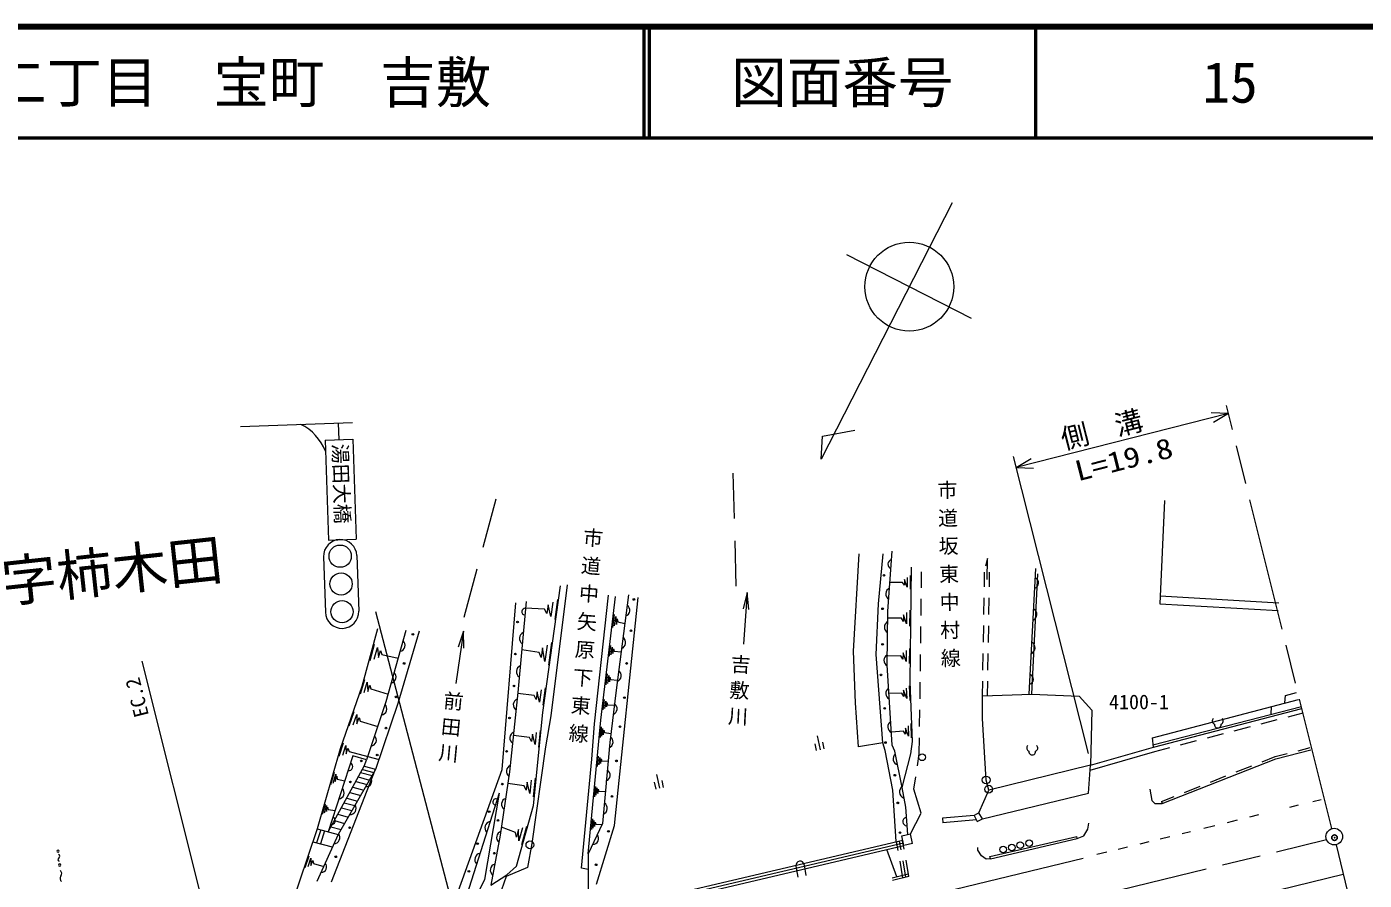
# Model space of a CAD drawing. Units: millimetres, scale not verified. Extents: x 40000 to 680000, y 20000 to 380000.
# Drawn here: x 453243 to 573572, y 303198 to 380000 of the extents above; entities that cross this region are included whole.
import ezdxf
from ezdxf.enums import TextEntityAlignment as Align

# ---------------------------------------------------------------- set-up
doc = ezdxf.new("R2010")
doc.units = ezdxf.units.MM
doc.header["$LTSCALE"] = 1000
doc.header["$PDMODE"] = 32
doc.header["$PDSIZE"] = 500
doc.linetypes.add('CHAIN', pattern=[18.5, 12, -1.5, 3.5, -1.5])
for name, color, linetype, lineweight in [('M-BGD', 7, 'Continuous', 13), ('M-BMK', 2, 'CHAIN', 13), ('M-BMK-SRVR', 3, 'Continuous', 13), ('M-STR-HTXT', 7, 'Continuous', 13), ('M-STR-STR1', 1, 'Continuous', 13), ('M-TTL', 2, 'Continuous', 140), ('M-TTL-LINE', 7, 'Continuous', 50)]:
    doc.layers.add(name, color=color, linetype=linetype, lineweight=lineweight)
for name, color, linetype in [('M-BGD-HTXT', 7, 'Continuous'), ('M-BMK-HTXT', 7, 'Continuous'), ('M-OTRS', 6, 'Continuous'), ('M-TTL-TXT', 7, 'Continuous')]:
    doc.layers.add(name, color=color, linetype=linetype)
doc.styles.add('@ＭＳ ゴシック', font='')
doc.styles.add('ＭＳ ゴシック', font='')
doc.styles.get('@ＭＳ ゴシック').set_extended_font_data('@MS Gothic')
doc.styles.get('ＭＳ ゴシック').set_extended_font_data('MS Gothic')

msp = doc.modelspace()

# ---------------------------------------------------------------- linework, layer by layer
at = {"layer": 'M-BGD'}
for p, q in [((472475, 344041), (482535, 344376)), ((481336, 342835), (481286, 344335)), ((480087, 342794), (482585, 342877)), ((480087, 342794), (480387, 333799)), ((482585, 342877), (482885, 333882)), ((516909, 335745), (516795, 339829)), ((494301, 333159), (495481, 337514)), ((555586, 337378), (555179, 328085)), ((480387, 333799), (482885, 333882)), ((517080, 329663), (516966, 333746)), ((479942, 332308), (480109, 327311)), ((482940, 332408), (483107, 327411)), ((527633, 323818), (528121, 332576)), ((529879, 328079), (530284, 332561)), ((530722, 327412), (531098, 332811)), ((539667, 332147), (539486, 331459)), ((539644, 330263), (539667, 332147)), ((492597, 326874), (493778, 331229)), ((532709, 321050), (532832, 331363)), ((533735, 329519), (533754, 330959)), ((539398, 329611), (539421, 330921)), ((539847, 329603), (539871, 330913)), ((543433, 319944), (544036, 331264)), ((499687, 318292), (501268, 329702)), ((501852, 329774), (500403, 318008)), ((532030, 330001), (530902, 329995)), ((532198, 329740), (532030, 330001)), ((532204, 330264), (532198, 329740)), ((532453, 329567), (532204, 330264)), ((532464, 330441), (532453, 329567)), ((532723, 330618), (532708, 329394)), ((543669, 319952), (544213, 330771)), ((504316, 317284), (505585, 328855)), ((504899, 317594), (506199, 328722)), ((506110, 308139), (508251, 328631)), ((507389, 328885), (506257, 320306)), ((518066, 329088), (517705, 327611)), ((518066, 329088), (517717, 324431)), ((518203, 327574), (518066, 329088)), ((533703, 327019), (533722, 328519)), ((539353, 327111), (539380, 328611)), ((539803, 327103), (539829, 328603)), ((555220, 328784), (565877, 328155)), ((493204, 294722), (484657, 327349)), ((496008, 313157), (497250, 328171)), ((498165, 328277), (497428, 320094)), ((499825, 327602), (498111, 327673)), ((500033, 327204), (499825, 327602)), ((500140, 327981), (500033, 327204)), ((500389, 326931), (500140, 327981)), ((500569, 328227), (500389, 326931)), ((500997, 328472), (500745, 326658)), ((529673, 323523), (529879, 328079)), ((530655, 322577), (530722, 327412)), ((532686, 327492), (532669, 326066)), ((555179, 328085), (565835, 327457)), ((505976, 325953), (506113, 327119)), ((506131, 326086), (506229, 326919)), ((506229, 326919), (506286, 326218)), ((506286, 326218), (506345, 326718)), ((506345, 326718), (506406, 326446)), ((506406, 326446), (507047, 326298)), ((531932, 326784), (530713, 326793)), ((532114, 326477), (531932, 326784)), ((532122, 327089), (532114, 326477)), ((532391, 326272), (532122, 327089)), ((532404, 327291), (532391, 326272)), ((539308, 324612), (539335, 326111)), ((539758, 324603), (539785, 326103)), ((484813, 325830), (483395, 320629)), ((487359, 325683), (485559, 319252)), ((486667, 319136), (488585, 325649)), ((492529, 325612), (491858, 320916)), ((492529, 325612), (492069, 324162)), ((492564, 324091), (492529, 325612)), ((533670, 324519), (533689, 326019)), ((484135, 322962), (484537, 324437)), ((484512, 323101), (484799, 324154)), ((484799, 324154), (484889, 323239)), ((484889, 323239), (485061, 323871)), ((485061, 323871), (485188, 323507)), ((499339, 323703), (497773, 323925)), ((499523, 323232), (499339, 323703)), ((499644, 324105), (499523, 323232)), ((499849, 322888), (499644, 324105)), ((500051, 324345), (499849, 322888)), ((500458, 324584), (500175, 322545)), ((505675, 323375), (505787, 324331)), ((505823, 323496), (505903, 324179)), ((505903, 324179), (505971, 323617)), ((505971, 323617), (506019, 324027)), ((506019, 324027), (506083, 323812)), ((506083, 323812), (506710, 323738)), ((527788, 319162), (527633, 323818)), ((532362, 323869), (532350, 322893)), ((532645, 324066), (532629, 322700)), ((485188, 323507), (486656, 323171)), ((530258, 315565), (529673, 323523)), ((531107, 315355), (530655, 322577)), ((531889, 323378), (530666, 323372)), ((532072, 323087), (531889, 323378)), ((532079, 323672), (532072, 323087)), ((532350, 322893), (532079, 323672)), ((533637, 322019), (533657, 323519)), ((539263, 322112), (539290, 323612)), ((539713, 322104), (539740, 323604)), ((505372, 320784), (505489, 321783)), ((505516, 320918), (505599, 321632)), ((505599, 321632), (505660, 321052)), ((505660, 321052), (505710, 321481)), ((505710, 321481), (505769, 321261)), ((483395, 320629), (481428, 315018)), ((483261, 319988), (483661, 321277)), ((483596, 320091), (483882, 321011)), ((483882, 321011), (483931, 320193)), ((483931, 320193), (484102, 320746)), ((484102, 320746), (484201, 320415)), ((484201, 320415), (485756, 319957)), ((497428, 320094), (496687, 312955)), ((499166, 320141), (499074, 319478)), ((499376, 319220), (499166, 320141)), ((499530, 320326), (499376, 319220)), ((499893, 320511), (499679, 318962)), ((506257, 320306), (505686, 315598)), ((505769, 321261), (506377, 321214)), ((532121, 320303), (532145, 319746)), ((532413, 319565), (532121, 320303)), ((532373, 320493), (532413, 319565)), ((532626, 320684), (532682, 319384)), ((532944, 315681), (532709, 321050)), ((533605, 319520), (533624, 321020)), ((539221, 319802), (539245, 321112)), ((539671, 319794), (539695, 321104)), ((566500, 319837), (567466, 320107)), ((485559, 319252), (483821, 314035)), ((484635, 313187), (486667, 319136)), ((498898, 319834), (497418, 319999)), ((499074, 319478), (498898, 319834)), ((505110, 318537), (505217, 319456)), ((505249, 318663), (505326, 319319)), ((505326, 319319), (505389, 318789)), ((505389, 318789), (505435, 319183)), ((505435, 319183), (505495, 318982)), ((505495, 318982), (506092, 318949)), ((528079, 315210), (527788, 319162)), ((531959, 320022), (530817, 319998)), ((532145, 319746), (531959, 320022)), ((539221, 319802), (543669, 319952)), ((539235, 317767), (539221, 319802)), ((543669, 319952), (547926, 319758)), ((547926, 319758), (549050, 318512)), ((554520, 316025), (567655, 319478)), ((566429, 319156), (566500, 319837)), ((482259, 317087), (482713, 318381)), ((482605, 317187), (482929, 318111)), ((482929, 318111), (482951, 317286)), ((482951, 317286), (483146, 317841)), ((483146, 317841), (483236, 317507)), ((498838, 309932), (499687, 318292)), ((500403, 318008), (499904, 315196)), ((533572, 317020), (533592, 318520)), ((539562, 312207), (539235, 317767)), ((549050, 318512), (548955, 313548)), ((554565, 315375), (567912, 318835)), ((554615, 315181), (567962, 318641)), ((565206, 318134), (565232, 318841)), ((566715, 317905), (568062, 318254)), ((483236, 317507), (484816, 317022)), ((499078, 316507), (498968, 315427)), ((499423, 316679), (499269, 315167)), ((503760, 305562), (504899, 317594)), ((504085, 314093), (504316, 317284)), ((504852, 316034), (504944, 317007)), ((504983, 316158), (505049, 316853)), ((505049, 316853), (505114, 316282)), ((505114, 316282), (505154, 316699)), ((505154, 316699), (505213, 316480)), ((505213, 316480), (505785, 316410)), ((532131, 316605), (531034, 316529)), ((532308, 316337), (532131, 316605)), ((532286, 316898), (532308, 316337)), ((532564, 316169), (532286, 316898)), ((532528, 317103), (532564, 316169)), ((532770, 317308), (532820, 316000)), ((561875, 316650), (563327, 317027)), ((564295, 317278), (565747, 317654)), ((481353, 314357), (481732, 315550)), ((481667, 314461), (481938, 315313)), ((481938, 315313), (481981, 314565)), ((498485, 316041), (497028, 316238)), ((498667, 315688), (498485, 316041)), ((498733, 316336), (498667, 315688)), ((498968, 315427), (498733, 316336)), ((505686, 315598), (505050, 308299)), ((524139, 315487), (524274, 314869)), ((524345, 316181), (524616, 314944)), ((524822, 315637), (524958, 315019)), ((530258, 315565), (528079, 315210)), ((530479, 314871), (530258, 315565)), ((531330, 314820), (531107, 315355)), ((532772, 314562), (532944, 315681)), ((533540, 314580), (533559, 316020)), ((554615, 315181), (554520, 316025)), ((557035, 315396), (558487, 315772)), ((559455, 316023), (560907, 316399)), ((481428, 315018), (479367, 307830)), ((482591, 314394), (480373, 307558)), ((481981, 314565), (482144, 315076)), ((482144, 315076), (482236, 314776)), ((482236, 314776), (483921, 314336)), ((483821, 314035), (482591, 314394)), ((483923, 314341), (484936, 314067)), ((499904, 315196), (498691, 306504)), ((503149, 304279), (504085, 314093)), ((504605, 313432), (504695, 314376)), ((504737, 313573), (504801, 314247)), ((504801, 314247), (504868, 313713)), ((504868, 313713), (504907, 314118)), ((504907, 314118), (504967, 313919)), ((531159, 311308), (530479, 314871)), ((532007, 311537), (531330, 314820)), ((532007, 311537), (532772, 314562)), ((533371, 313488), (533540, 314580)), ((548910, 313118), (554720, 314795)), ((548937, 313543), (554615, 315181)), ((554720, 314795), (556067, 315145)), ((555395, 310094), (565607, 314138)), ((564385, 313869), (565546, 314329)), ((565546, 314329), (566648, 314611)), ((565607, 314138), (568769, 314947)), ((567617, 314859), (568719, 315141)), ((480373, 307558), (483628, 313532)), ((480611, 311809), (480935, 312937)), ((480666, 303070), (484631, 313180)), ((481280, 307343), (484635, 313187)), ((483280, 312894), (484307, 312616)), ((483435, 313178), (484469, 312898)), ((483590, 313462), (484631, 313180)), ((483628, 313532), (483821, 314035)), ((492045, 302201), (496008, 313157)), ((496687, 312955), (495843, 307242)), ((504967, 313919), (505541, 313932)), ((548955, 313548), (539784, 311311)), ((548778, 311031), (548937, 313543)), ((562061, 312949), (563455, 313501)), ((480807, 311941), (481038, 312747)), ((481038, 312747), (481002, 312074)), ((481002, 312074), (481141, 312557)), ((481141, 312557), (481171, 312296)), ((481171, 312296), (481864, 312153)), ((482847, 312098), (483854, 311825)), ((483062, 312492), (484078, 312217)), ((497995, 311691), (496534, 311919)), ((498185, 311298), (497995, 311691)), ((498258, 312012), (498185, 311298)), ((498501, 311006), (498258, 312012)), ((498622, 312196), (498501, 311006)), ((498986, 312380), (498817, 310714)), ((509693, 312023), (509829, 311404)), ((509900, 312716), (510171, 311479)), ((510377, 312173), (510513, 311554)), ((533048, 311408), (533217, 312500)), ((539784, 311311), (539562, 312207)), ((557412, 311108), (558806, 311660)), ((559736, 312028), (561131, 312581)), ((482025, 310590), (482994, 310328)), ((482304, 311102), (483285, 310836)), ((482565, 311580), (483558, 311311)), ((495732, 311049), (492840, 301895)), ((495732, 311049), (494426, 303262)), ((504348, 310710), (504436, 311643)), ((504482, 310850), (504545, 311517)), ((504545, 311517), (504617, 310991)), ((504617, 310991), (504655, 311391)), ((504655, 311391), (504717, 311196)), ((504717, 311196), (505304, 311216)), ((531467, 306681), (531159, 311308)), ((532335, 309775), (532007, 311537)), ((533711, 309238), (533048, 311408)), ((538891, 309253), (539784, 311311)), ((539227, 308714), (548778, 311031)), ((554275, 311381), (554465, 310374)), ((555321, 310280), (556482, 310740)), ((568952, 310290), (569709, 310475)), ((479846, 309140), (480111, 310064)), ((480022, 309257), (480211, 309917)), ((480211, 309917), (480198, 309375)), ((480198, 309375), (480312, 309771)), ((480312, 309771), (480347, 309563)), ((480347, 309563), (480996, 309477)), ((481556, 309729), (482503, 309473)), ((481801, 310180), (482760, 309920)), ((497316, 304471), (498838, 309932)), ((532498, 307312), (532335, 309775)), ((538891, 309253), (538484, 309016)), ((539227, 308714), (538891, 309253)), ((554465, 310374), (554734, 310094)), ((554734, 310094), (555395, 310094)), ((555321, 310280), (555395, 310094)), ((566864, 309779), (567662, 309974)), ((480920, 308561), (481837, 308313)), ((481234, 309138), (482166, 308886)), ((505050, 308299), (503760, 305562)), ((504069, 307758), (504159, 308712)), ((504201, 307893), (504266, 308575)), ((504266, 308575), (504334, 308028)), ((504334, 308028), (504372, 308437)), ((504372, 308437), (504433, 308232)), ((504433, 308232), (505011, 308218)), ((504500, 302853), (506110, 308139)), ((532743, 307370), (533711, 309238)), ((538484, 309016), (535623, 308774)), ((535623, 308774), (535656, 308376)), ((538674, 308630), (535656, 308376)), ((538484, 309016), (538748, 308481)), ((538748, 308481), (539227, 308714)), ((548692, 307782), (548787, 308340)), ((559134, 307887), (560118, 308128)), ((561266, 308409), (562171, 308630)), ((563265, 308898), (564094, 309101)), ((479367, 307830), (474435, 293179)), ((479705, 307739), (479309, 306571)), ((479356, 303107), (481280, 307343)), ((479367, 307830), (481267, 307316)), ((480023, 307653), (479657, 306479)), ((480614, 308001), (481518, 307757)), ((495843, 307242), (494983, 302756)), ((497204, 307502), (495950, 307968)), ((497299, 307077), (497204, 307502)), ((497495, 307780), (497299, 307077)), ((497523, 306733), (497495, 307780)), ((497849, 307905), (497523, 306733)), ((498204, 308029), (497747, 306389)), ((539896, 305333), (547699, 307136)), ((539941, 305139), (547744, 306942)), ((547744, 306942), (547699, 307136)), ((547744, 306942), (548347, 307199)), ((548347, 307199), (548692, 307782)), ((555223, 306930), (556073, 307138)), ((557194, 307412), (557947, 307596)), ((478973, 306661), (480715, 306197)), ((498691, 306504), (498279, 304350)), ((531520, 303518), (530631, 305971)), ((538812, 305899), (538793, 306159)), ((539149, 305390), (538812, 305899)), ((549517, 305533), (550425, 305755)), ((551422, 306000), (552279, 306209)), ((553403, 306484), (554232, 306687)), ((478295, 304334), (478657, 305409)), ((478555, 304426), (478813, 305194)), ((478813, 305194), (478814, 304519)), ((478814, 304519), (478970, 304979)), ((478970, 304979), (479031, 304708)), ((479031, 304708), (479957, 304431)), ((496420, 303701), (497316, 304471)), ((503731, 294405), (548280, 305200)), ((503760, 305562), (503748, 304152)), ((539552, 305092), (539149, 305390)), ((539941, 305139), (539552, 305092)), ((539941, 305139), (539896, 305333)), ((494426, 303262), (493604, 301602)), ((496361, 303543), (494650, 298619)), ((494983, 302756), (496420, 303701)), ((498279, 304350), (496361, 303543)), ((503748, 304152), (503149, 304279)), ((503748, 304152), (503705, 300392)), ((506158, 287797), (571680, 303739))]:
    msp.add_line(p, q, dxfattribs=at)
for centre, radius in [((481441, 332358), 1000), ((481524, 329859), 1000), ((530363, 330637), 75), ((507864, 328462), 75), ((481608, 327361), 1000), ((530232, 327628), 75), ((497399, 326435), 75), ((487981, 325323), 75), ((507602, 325650), 75), ((530232, 324424), 75), ((487196, 322707), 75), ((497203, 323557), 75), ((507210, 322707), 75), ((530101, 321677), 75), ((497072, 320679), 75), ((486477, 319698), 75), ((507014, 319633), 75), ((496680, 317801), 75), ((530428, 318668), 75), ((485561, 316886), 75), ((506621, 317016), 75), ((530494, 315594), 75), ((484776, 314466), 75), ((496418, 314793), 75), ((533788, 314263), 300), ((483337, 313942), 75), ((506294, 313942), 75), ((482356, 312046), 75), ((496026, 311850), 75), ((531344, 312651), 75), ((539554, 312223), 350), ((539781, 311393), 350), ((505902, 310738), 75), ((494848, 309364), 75), ((531606, 310165), 75), ((495633, 308579), 75), ((482291, 307925), 75), ((505575, 307598), 75), ((531802, 307484), 75), ((543419, 306540), 300), ((493802, 306486), 75), ((495306, 305636), 75), ((498510, 306383), 350), ((541081, 305967), 300), ((541872, 306150), 300), ((542628, 306357), 300), ((481048, 305309), 75), ((504463, 304590), 75), ((493017, 304001), 75)]:
    msp.add_circle(centre, radius, dxfattribs=at)
for centre, radius, start, end in [((475823, 340086), 4629, 21.84101, 63.29251), ((481441, 332358), 1500, 1.90915, 181.90915), ((531119, 331640), 402, 100.74179, 251.28438), ((543786, 329942), 480, 288.93889, 64.96605), ((531097, 328968), 567, 114.08557, 237.9406), ((481608, 327361), 1500, 181.90915, 1.90915), ((498086, 327375), 302, 85.15045, 264.55419), ((506970, 327491), 532, 288.36203, 56.60671), ((543548, 327116), 567, 295.02496, 58.87998), ((530969, 325987), 567, 117.28809, 241.14311), ((498134, 324957), 567, 112.92481, 236.77983), ((506552, 324583), 567, 290.55686, 54.41188), ((486727, 324340), 547, 281.18094, 47.5308), ((543389, 324121), 567, 295.02496, 58.87998), ((497865, 321969), 567, 112.92481, 236.77983), ((530914, 322989), 559, 116.16175, 243.02121), ((485909, 321491), 567, 282.42836, 46.28338), ((506160, 321609), 567, 290.55686, 54.41188), ((543325, 321286), 480, 288.93889, 64.96605), ((531083, 320012), 567, 121.65378, 245.5088), ((485069, 318626), 567, 279.6477, 43.50273), ((497580, 318979), 567, 112.15002, 236.00505), ((505785, 318630), 567, 291.16393, 55.01895), ((560192, 317528), 300, 131.41945, 251.14243), ((560592, 317528), 300, 288.85757, 48.58055), ((497271, 315995), 567, 112.15002, 236.00505), ((531270, 317018), 567, 121.65378, 245.5088), ((560392, 317203), 300, 172.14016, 7.85984), ((484151, 315808), 547, 278.40028, 44.75015), ((505416, 315648), 574, 293.46453, 54.55752), ((543501, 315097), 300, 131.41945, 251.14243), ((543901, 315097), 300, 288.85757, 48.58055), ((531747, 314119), 567, 129.71715, 253.57217), ((543701, 314772), 300, 172.14016, 7.85984), ((482218, 313415), 353, 260.64239, 63.40776), ((496970, 313005), 576, 112.77134, 233.31105), ((505162, 312654), 567, 293.08854, 56.94357), ((483800, 312105), 485, 262.59489, 37.68803), ((481228, 311058), 567, 280.09756, 43.95259), ((495460, 310245), 283, 69.0946, 255.84587), ((496525, 310031), 567, 109.66228, 233.51731), ((532334, 311155), 575, 126.66682, 247.39985), ((482313, 309677), 567, 268.21395, 32.06898), ((504901, 309665), 567, 293.08854, 56.94357), ((480646, 308570), 353, 260.64239, 63.40776), ((495023, 307920), 567, 100.54272, 224.39775), ((532465, 308484), 402, 111.35386, 261.89645), ((480835, 307040), 574, 274.78868, 35.92256), ((496088, 307055), 575, 109.59752, 230.44489), ((504163, 306961), 532, 270.6515, 38.89618), ((456064, 305813), 100, 0, 180), ((456064, 305813), 100, 180, 0), ((456218, 305062), 166, 120.09911, 253.06478), ((456051, 305350), 166, 300.09911, 73.06478), ((456208, 304571), 100, 0, 180), ((456208, 304571), 100, 180, 0), ((479744, 304409), 485, 268.01976, 43.11291), ((494119, 305059), 567, 100.54272, 224.39775), ((495513, 304107), 567, 107.21717, 231.0722), ((456612, 303359), 362, 142.97913, 230.18476), ((456033, 303796), 362, 322.97913, 50.18476)]:
    msp.add_arc(centre, radius, start, end, dxfattribs=at)
at = {"layer": 'M-BMK'}
for p, q in [((570648, 307841), (561184, 345924)), ((493764, 288243), (570179, 306855)), ((571034, 306393), (579370, 271841))]:
    msp.add_line(p, q, dxfattribs=at)
at = {"layer": 'M-BMK-SRVR'}
for p, q in [((536502, 364149), (524700, 341096)), ((538245, 353741), (527029, 359483)), ((524700, 341096), (524824, 343154)), ((524824, 343154), (527743, 343713)), ((463588, 322914), (473428, 283792))]:
    msp.add_line(p, q, dxfattribs=at)
for centre, radius in [((532642, 356609), 4000), ((570878, 307127), 750)]:
    msp.add_circle(centre, radius, dxfattribs=at)
at = {"layer": 'M-OTRS'}
msp.add_point((570897, 307030), dxfattribs=at)
at = {"layer": 'M-STR-HTXT'}
for p, q in [((561367, 345190), (542249, 340347)), ((561367, 345190), (559802, 345258)), ((561367, 345190), (560023, 344385)), ((548767, 314615), (542004, 341317)), ((542249, 340347), (543593, 341152)), ((542249, 340347), (543814, 340279))]:
    msp.add_line(p, q, dxfattribs=at)
at = {"layer": 'M-STR-STR1'}
for p, q in [((531964, 307188), (532743, 307370)), ((532165, 306328), (531964, 307188)), ((532944, 306510), (532743, 307370)), ((503756, 300174), (532050, 306818)), ((503813, 299930), (532108, 306574)), ((503870, 299687), (532165, 306331)), ((531467, 306681), (531607, 305889)), ((531738, 306728), (531876, 305945)), ((532009, 306776), (532145, 306001)), ((532944, 306510), (532165, 306328)), ((522445, 304478), (522605, 303486)), ((523185, 304598), (523341, 303634)), ((531780, 304904), (532041, 303427)), ((532050, 304960), (532310, 303483)), ((532319, 305017), (532579, 303539)), ((531095, 303414), (532540, 303767)), ((531143, 303220), (532588, 303573))]:
    msp.add_line(p, q, dxfattribs=at)
msp.add_arc((522815, 304538), 375, 9.1573, 189.1573, dxfattribs=at)
at = {"layer": 'M-TTL'}
msp.add_line((680000, 380000), (40000, 380000), dxfattribs=at)
at = {"layer": 'M-TTL-LINE'}
for p, q in [((508747, 380000), (508747, 370000)), ((509247, 380000), (509247, 370000)), ((543997, 380000), (543997, 370000)), ((40000, 370000), (680000, 370000))]:
    msp.add_line(p, q, dxfattribs=at)

# ---------------------------------------------------------------- texts
at = {"layer": 'M-BGD', "style": 'ＭＳ ゴシック'}
msp.add_text('湯田大橋', height=1320, rotation=271.909, dxfattribs=at).set_placement((481423, 342482), align=Align.MIDDLE_LEFT)
msp.add_text('4100-1', height=1320, dxfattribs=at).set_placement((550612, 319245), align=Align.MIDDLE_LEFT)
at = {"layer": 'M-BGD-HTXT', "char_height": 1320, "attachment_point": 8, "style": '@ＭＳ ゴシック'}
for s, insert, rotation in [('\\T1.4;市道坂東中村線', (535377, 330392), 271.128), ('\\T1.4;市道中矢原下東線', (502677, 324923), 265.815), ('\\T1.3;吉敷川', (516495, 320080), 267.039), ('\\T1.3;前田川', (490550, 316811), 264.595)]:
    msp.add_mtext(s, dxfattribs=dict(at, insert=insert, rotation=rotation))
at = {"layer": 'M-BMK-HTXT', "style": 'ＭＳ ゴシック'}
msp.add_text('字柿木田', height=3666, rotation=6.187, dxfattribs=at).set_placement((460918, 331066), align=Align.MIDDLE_CENTER)
at = {"layer": 'M-BMK-SRVR', "style": 'ＭＳ ゴシック'}
msp.add_text('EC.2', height=1320, rotation=104.191, dxfattribs=at).set_placement((463599, 317904), align=Align.MIDDLE_LEFT)
at = {"layer": 'M-STR-HTXT', "style": 'ＭＳ ゴシック'}
msp.add_text('側  溝\u3000', height=1833, rotation=14.213, dxfattribs=at).set_placement((546322, 342835), align=Align.MIDDLE_LEFT)
at = {"layer": 'M-STR-HTXT', "style": 'ＭＳ ゴシック', "width": 1.2}
msp.add_text('L=19.8', height=1833, rotation=14.213, dxfattribs=at).set_placement((547581, 339980), align=Align.MIDDLE_LEFT)
at = {"layer": 'M-TTL-TXT', "style": 'ＭＳ ゴシック'}
msp.add_text('山口市葵一丁目\u3000葵二丁目\u3000宝町\u3000吉敷', height=3666, dxfattribs=at).set_placement((405024, 375000), align=Align.MIDDLE_LEFT)
for s, p in [('図面番号', (526622, 375000)), ('15', (561497, 375000))]:
    msp.add_text(s, height=3666, dxfattribs=at).set_placement(p, align=Align.MIDDLE_CENTER)

doc.saveas('drawing.dxf')
